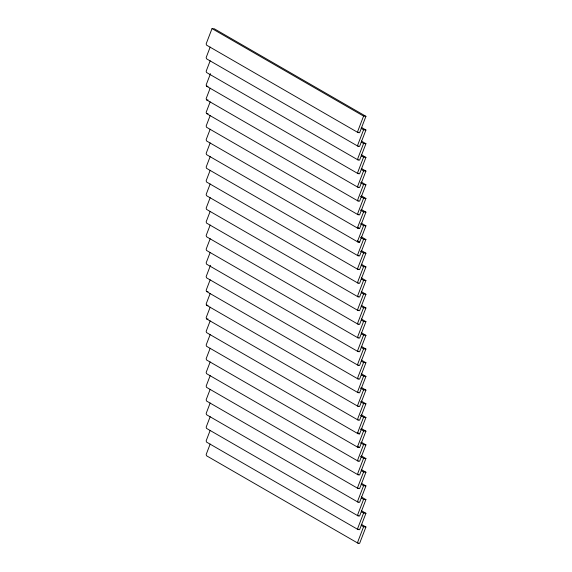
<?xml version="1.0" encoding="UTF-8"?>
<svg xmlns="http://www.w3.org/2000/svg" width="572" height="572" viewBox="0 0 572 572"><rect width="100%" height="100%" fill="white"/><g stroke="black" fill="none" stroke-linecap="round" stroke-linejoin="round"><path stroke-width="0.86" d="M212.026 28.6L206.163 43.837L206.492 45.088L358.051 132.59L359.609 132.74L365.93 116.323L214.371 28.829L212.026 28.6L363.585 116.102L365.93 116.323M210.174 47.104L206.163 57.529L206.492 58.78L358.051 146.275L359.609 146.425L365.93 130.016L361.289 127.334M210.174 60.789L206.163 71.221L206.492 72.465L358.051 159.967L359.609 160.117L365.93 143.701L361.289 141.027M210.482 73.674L206.163 84.906L206.492 86.157L358.051 173.652L359.609 173.802L365.93 157.393L361.289 154.712M210.174 88.167L206.163 98.599L206.492 99.843L358.051 187.344L359.609 187.494L365.93 171.078L361.289 168.404M210.174 101.859L206.163 112.284L206.492 113.535L358.051 201.029L359.609 201.18L365.93 184.77L361.289 182.089M210.174 115.544L206.163 125.976L206.492 127.22L358.051 214.722L359.609 214.872L365.93 198.455L361.289 195.781M210.174 129.236L206.163 139.661L206.492 140.912L358.051 228.407L359.609 228.557L365.93 212.148L361.289 209.466M210.174 142.921L206.163 153.353L206.492 154.597L358.051 242.099L359.609 242.249L365.93 225.833L361.289 223.159M210.174 156.614L206.163 167.038L206.492 168.29L358.051 255.784L359.609 255.934L365.93 239.525L361.289 236.844M210.174 170.299L206.163 180.731L206.492 181.975L358.051 269.476L359.609 269.627L365.93 253.21L361.289 250.536M210.174 183.991L206.163 194.416L206.492 195.667L358.051 283.161L359.609 283.312L365.93 266.902L361.289 264.221M210.174 197.676L206.163 208.108L206.492 209.352L358.051 296.854L359.609 297.004L365.93 280.587L361.289 277.913M210.174 211.368L206.163 221.793L206.492 223.044L358.051 310.539L359.609 310.689L365.93 294.28L361.289 291.598M210.174 225.053L206.163 235.485L206.492 236.729L358.051 324.231L359.609 324.381L365.93 307.965L361.289 305.291M210.174 238.746L206.163 249.17L206.492 250.422L358.051 337.916L359.609 338.066L365.93 321.657L361.289 318.976M210.174 252.431L206.163 262.863L206.492 264.107L358.051 351.608L359.609 351.759L365.93 335.342L361.289 332.668M210.482 265.315L206.163 276.548L206.492 277.799L358.051 365.293L359.609 365.444L365.93 349.034L361.289 346.353M210.174 279.808L206.163 290.24L206.492 291.484L358.051 378.986L359.609 379.136L365.93 362.727L361.289 360.045M210.174 293.5L206.163 303.925L206.492 305.176L358.051 392.671L359.609 392.821L365.93 376.412L361.289 373.731M210.174 307.185L206.163 317.617L206.492 318.861L358.051 406.363L359.609 406.513L365.93 390.104L361.289 387.423M210.174 320.878L206.163 331.302L206.492 332.554L358.051 420.048L359.609 420.198L365.93 403.789L361.289 401.108M210.174 334.563L206.163 344.995L206.492 346.239L358.051 433.74L359.609 433.891L365.93 417.481L361.289 414.8M210.174 348.255L206.163 358.68L206.492 359.931L358.051 447.426L359.609 447.576L365.93 431.166L361.289 428.485M210.174 361.94L206.163 372.372L206.492 373.616L358.051 461.118L359.609 461.268L365.93 444.859L361.289 442.177M210.174 375.632L206.163 386.057L206.492 387.308L358.051 474.803L359.609 474.953L365.93 458.544L361.289 455.863M210.174 389.317L206.163 399.749L206.492 400.993L358.051 488.495L359.609 488.645L365.93 472.236L361.289 469.555M210.174 403.01L206.163 413.434L206.492 414.686L358.051 502.18L359.609 502.33L365.93 485.921L361.289 483.24M210.174 416.695L206.163 427.127L206.492 428.371L358.051 515.872L359.609 516.023L365.93 499.613L361.289 496.932M210.174 430.387L206.163 440.812L206.492 442.063L358.051 529.558L359.609 529.708L365.93 513.298L361.289 510.617M210.174 444.072L206.163 454.504L206.492 455.748L358.051 543.25L359.609 543.4L365.93 526.991L361.289 524.309M363.585 116.102L357.722 131.338L358.051 132.59M365.93 130.016L363.585 129.787L357.722 145.031L358.051 146.275M365.93 143.701L363.585 143.479L357.722 158.716L358.051 159.967M365.93 157.393L363.585 157.164L357.722 172.408L358.051 173.652M365.93 171.078L363.585 170.856L357.722 186.093L358.051 187.344M365.93 184.77L363.585 184.542L357.722 199.785L358.051 201.029M365.93 198.455L363.585 198.234L357.722 213.47L358.051 214.722M365.93 212.148L363.585 211.919L357.722 227.163L358.051 228.407M365.93 225.833L363.585 225.611L357.722 240.848L358.051 242.099M365.93 239.525L363.585 239.296L357.722 254.54L358.051 255.784M365.93 253.21L363.585 252.988L357.722 268.225L358.051 269.476M365.93 266.902L363.585 266.674L357.722 281.917L358.051 283.161M365.93 280.587L363.585 280.366L357.722 295.602L358.051 296.854M365.93 294.28L363.585 294.051L357.722 309.295L358.051 310.539M365.93 307.965L363.585 307.743L357.722 322.98L358.051 324.231M365.93 321.657L363.585 321.428L357.722 336.672L358.051 337.916M365.93 335.342L363.585 335.12L357.722 350.357L358.051 351.608M365.93 349.034L363.585 348.806L357.722 364.049L358.051 365.293M365.93 362.727L363.585 362.498L357.722 377.734L358.051 378.986M365.93 376.412L363.585 376.183L357.722 391.427L358.051 392.671M365.93 390.104L363.585 389.875L357.722 405.112L358.051 406.363M365.93 403.789L363.585 403.56L357.722 418.804L358.051 420.048M365.93 417.481L363.585 417.253L357.722 432.489L358.051 433.74M365.93 431.166L363.585 430.938L357.722 446.181L358.051 447.426M365.93 444.859L363.585 444.63L357.722 459.867L358.051 461.118M365.93 458.544L363.585 458.315L357.722 473.559L358.051 474.803M365.93 472.236L363.585 472.007L357.722 487.244L358.051 488.495M365.93 485.921L363.585 485.692L357.722 500.936L358.051 502.18M365.93 499.613L363.585 499.385L357.722 514.621L358.051 515.872M365.93 513.298L363.585 513.07L357.722 528.313L358.051 529.558M365.93 526.991L363.585 526.762L357.722 541.999L358.051 543.25M206.492 86.157L208.058 86.308M206.492 99.843L208.058 99.993M206.492 113.535L208.058 113.685M206.492 291.484L208.058 291.634M206.492 305.176L208.058 305.326M206.492 318.861L208.058 319.012M361.261 128.45L363.585 129.787M361.261 142.135L363.585 143.479M361.261 155.827L363.585 157.164M361.261 169.512L363.585 170.856M360.489 182.761L363.585 184.542M360.489 196.446L363.585 198.234M360.489 210.138L363.585 211.919M360.489 223.824L363.585 225.611M357.293 227.22L359.609 228.557M360.489 237.516L363.585 239.296M357.293 240.912L359.609 242.249M360.489 251.201L363.585 252.988M361.261 265.337L363.585 266.674M361.261 279.029L363.585 280.366M361.261 292.714L363.585 294.051M361.261 306.406L363.585 307.743M361.261 320.091L363.585 321.428M361.261 333.783L363.585 335.12M361.261 347.469L363.585 348.806M361.261 361.161L363.585 362.498M361.261 374.846L363.585 376.183M360.489 388.088L363.585 389.875M360.489 401.78L363.585 403.56M360.489 415.465L363.585 417.253M360.489 429.157L363.585 430.938M357.293 432.554L359.609 433.891M360.489 442.842L363.585 444.63M357.293 446.239L359.609 447.576M360.489 456.535L363.585 458.315M361.261 470.67L363.585 472.007M361.261 484.355L363.585 485.692M361.261 498.048L363.585 499.385M361.261 511.733L363.585 513.07M361.261 525.425L363.585 526.762"/></g></svg>
